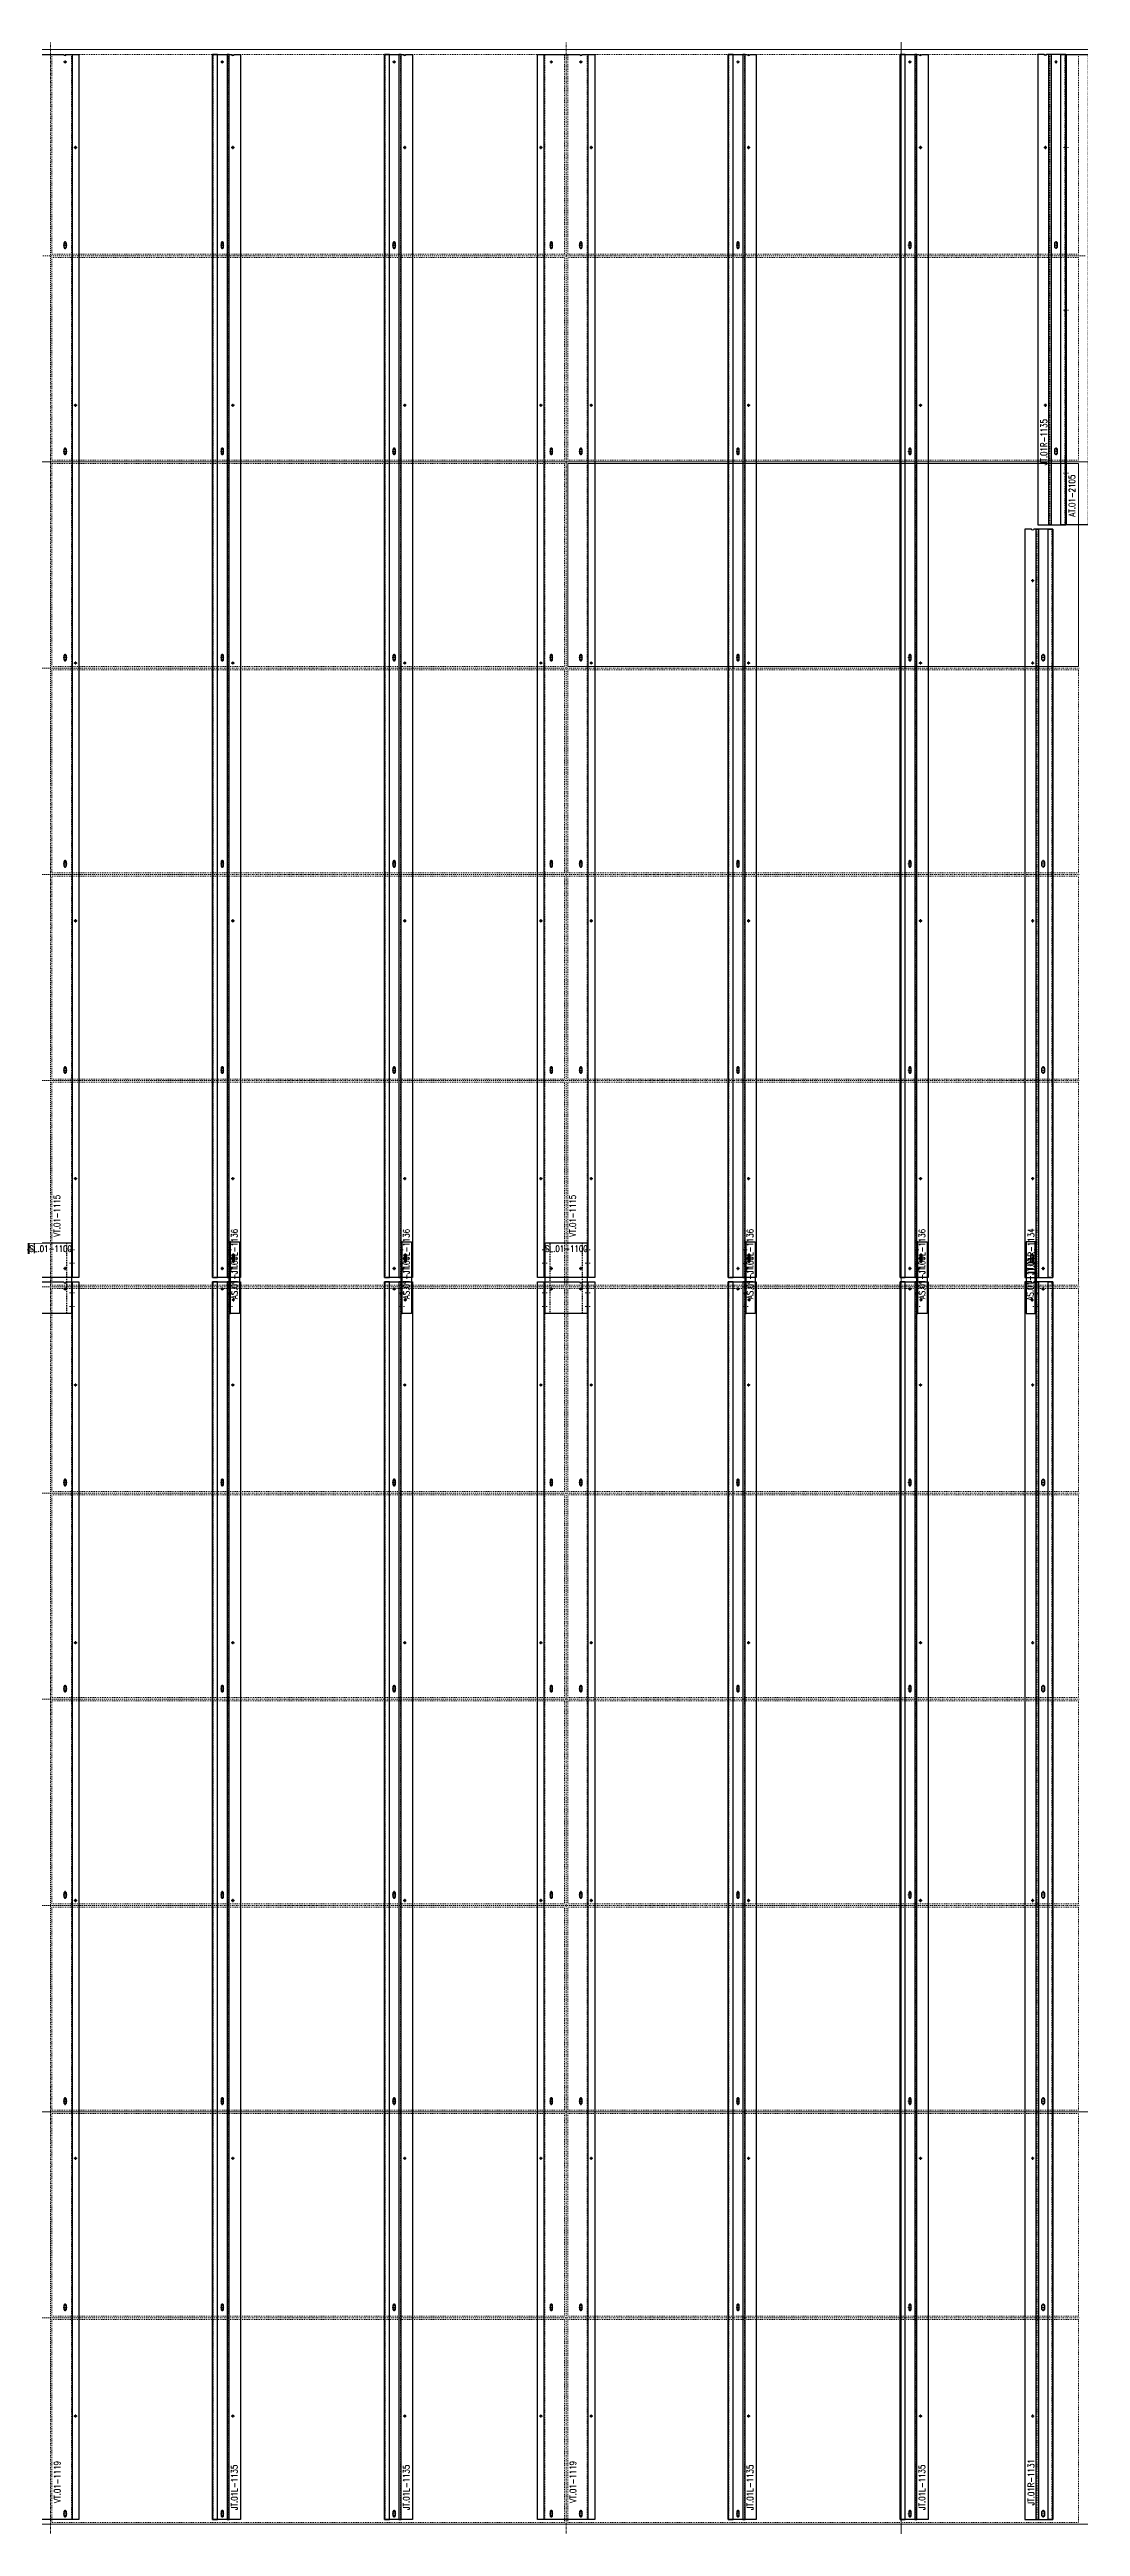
# Model space of a CAD drawing. Header units: inches. Extents: x 11737 to 18084, y -4365 to 1695.
# Drawn here: x 13574.6 to 13694.6, y 642.9 to 931.2 of the extents above; entities that cross this region are included whole.
import ezdxf

# ---------------------------------------------------------------- set-up
doc = ezdxf.new("R2010")
doc.units = ezdxf.units.IN
doc.header["$MEASUREMENT"] = 0
for name, pattern in [('INC-200$0$NBK_CenterX2', [1.083333, 0.666667, -0.125, 0.166667, -0.125]), ('INC-200$0$NBK_Hidden', [0.125, 0.083333, -0.041667]), ('NBK_Center', [0.541667, 0.333333, -0.0625, 0.083333, -0.0625]), ('NBK_Center2', [0.270833, 0.166667, -0.03125, 0.041667, -0.03125]), ('NBK_CenterX2', [1.083333, 0.666667, -0.125, 0.166667, -0.125]), ('NBK_Hidden', [0.125, 0.083333, -0.041667]), ('NBK_Hidden2', [0.0625, 0.041667, -0.020833])]:
    doc.linetypes.add(name, pattern=pattern)
doc.layers.get('Defpoints').update_dxf_attribs({"color": 250, "lineweight": 0})
for name, color, linetype, lineweight in [('!Bracket', 11, 'Continuous', 25), ('!Clip - bent', 20, 'Continuous', 25), ('!Dimension', 50, 'Continuous', 5), ('!Extrusion', 140, 'Continuous', 25), ('!Flashing', 40, 'Continuous', 25), ('!Gridline', 112, 'NBK_CenterX2', 5), ('!Linetype_Center', 220, 'NBK_Center', 9), ('!Linetype_Center2', 222, 'NBK_Center2', 9), ('!Misc2', 252, 'NBK_Hidden2', 5), ('INC-200$0$!Gridline @ 1', 112, 'INC-200$0$NBK_CenterX2', 5), ('INC-200$0$!Linetype_Hidden', 210, 'INC-200$0$NBK_Hidden', 9)]:
    doc.layers.add(name, color=color, linetype=linetype, lineweight=lineweight)
doc.styles.add('Romans', font='romans.shx', dxfattribs={"width": 0.8})

# ---------------------------------------------------------------- blocks, each defined once
blk = doc.blocks.new('WEST ELEVATION GRID')
for p, q in [((-228.01, -106.7), (-228.01, 1818.09)), ((-1655, 1442.4), (842.95, 1442.4)), ((-1655, 1394.4), (842.95, 1394.4)), ((-1655, 1202.4), (842.95, 1202.4))]:
    blk.add_line(p, q)
blk = doc.blocks.new('EWA-TM TERRACOTTA WEST')
at = {"layer": '!Linetype_Center2'}
for p, q in [((1005, 362.4), (1005, 1718.4)), ((1065, 362.4), (1065, 1718.4)), ((736.48, 1418.4), (1125.38, 1418.4)), ((722.81, 1394.4), (1355.45, 1394.4)), ((722.81, 1370.4), (1124.69, 1370.4)), ((722.81, 1346.4), (1124.69, 1346.4)), ((722.81, 1322.4), (1124.69, 1322.4)), ((722.81, 1298.4), (1124.69, 1298.4)), ((722.81, 1274.4), (1124.69, 1274.4)), ((722.81, 1250.4), (1124.69, 1250.4)), ((722.81, 1226.4), (1124.69, 1226.4)), ((722.81, 1202.4), (1124.69, 1202.4)), ((722.81, 1178.4), (1124.69, 1178.4))]:
    blk.add_line(p, q, dxfattribs=at)
at = {"layer": '!Linetype_Center2', "color": 3, "linetype": 'Continuous'}
blk.add_line((-24.06, 1154.4), (1355.45, 1154.4), dxfattribs=at)
at = {"layer": 'INC-200$0$!Linetype_Hidden'}
for points in [[(1064.81, 1441.84), (1005.19, 1441.84), (1005.19, 1418.6), (1064.81, 1418.6)], [(1065.19, 1441.84), (1124.63, 1441.84), (1124.63, 1418.6), (1065.19, 1418.6)], [(1064.81, 1418.21), (1005.19, 1418.21), (1005.19, 1394.6), (1064.81, 1394.6)], [(1065.19, 1418.21), (1124.63, 1418.21), (1124.63, 1394.6), (1065.19, 1394.6)], [(1064.81, 1370.59), (1005.19, 1370.59), (1005.19, 1394.21), (1064.81, 1394.21)], [(1064.81, 1370.21), (1005.19, 1370.21), (1005.19, 1346.59), (1064.81, 1346.59)], [(1065.19, 1370.21), (1124.63, 1370.21), (1124.63, 1346.59), (1065.19, 1346.59)], [(1064.81, 1322.59), (1005.19, 1322.59), (1005.19, 1346.21), (1064.81, 1346.21)], [(1065.19, 1322.59), (1124.63, 1322.59), (1124.63, 1346.21), (1065.19, 1346.21)], [(1064.81, 1322.21), (1005.19, 1322.21), (1005.19, 1298.59), (1064.81, 1298.59)], [(1065.19, 1322.21), (1124.63, 1322.21), (1124.63, 1298.59), (1065.19, 1298.59)], [(1064.81, 1274.59), (1005.19, 1274.59), (1005.19, 1298.21), (1064.81, 1298.21)], [(1065.19, 1274.59), (1124.63, 1274.59), (1124.63, 1298.21), (1065.19, 1298.21)], [(1064.81, 1274.21), (1005.19, 1274.21), (1005.19, 1250.59), (1064.81, 1250.59)], [(1065.19, 1274.21), (1124.63, 1274.21), (1124.63, 1250.59), (1065.19, 1250.59)], [(1064.81, 1226.59), (1005.19, 1226.59), (1005.19, 1250.21), (1064.81, 1250.21)], [(1065.19, 1226.59), (1124.63, 1226.59), (1124.63, 1250.21), (1065.19, 1250.21)], [(1064.81, 1226.21), (1005.19, 1226.21), (1005.19, 1202.59), (1064.81, 1202.59)], [(1065.19, 1226.21), (1124.63, 1226.21), (1124.63, 1202.59), (1065.19, 1202.59)], [(1064.81, 1178.59), (1005.19, 1178.59), (1005.19, 1202.21), (1064.81, 1202.21)], [(1065.19, 1178.59), (1124.63, 1178.59), (1124.63, 1202.21), (1065.19, 1202.21)], [(1064.81, 1178.21), (1005.19, 1178.21), (1005.19, 1154.59), (1064.81, 1154.59)], [(1065.19, 1178.21), (1124.63, 1178.21), (1124.63, 1154.59), (1065.19, 1154.59)]]:
    blk.add_lwpolyline(points, close=True, dxfattribs=at)
at = {"layer": 'INC-200$0$!Linetype_Hidden', "linetype": 'Continuous'}
blk.add_lwpolyline([(1124.63, 1370.59), (1065.19, 1370.59), (1065.19, 1394.21), (1124.38, 1394.21), (1124.63, 1394.21), (1124.63, 1387.09), (1124.63, 1387.09)], close=True, dxfattribs=at)
blk = doc.blocks.new('GRID_ELEV WEST_W')
at = {"layer": '!Gridline'}
for p, q in [((821.46, -1239.57), (821.46, 403.85)), ((-594.98, -147.77), (1164.09, -147.77)), ((-594.98, -183.48), (1164.09, -183.48)), ((-594.98, -326.34), (1164.09, -326.34))]:
    blk.add_line(p, q, dxfattribs=at)
blk = doc.blocks.new('TAP HOLE_5mm')
at = {"layer": '!Linetype_Center2'}
for points in [[(-0.18, 0), (0.18, 0)], [(0, 0.18), (0, -0.18)]]:
    blk.add_lwpolyline(points, dxfattribs=at)
blk.add_circle((0, 0), 0.101)
blk = doc.blocks.new('WEEP HOLE')
at = {"layer": '!Linetype_Center'}
for p, q in [((-0.22, 0.37), (0.22, 0.37)), ((0, 0.83), (0, -0.08))]:
    blk.add_line(p, q, dxfattribs=at)
at = {"color": 0}
blk.add_lwpolyline([(-0.14, 0.61), (-0.14, 0.14, 0.414214), (0, 0, 0.414214), (0.14, 0.14), (0.14, 0.61, 0.414214), (0, 0.75, 0.414214)], format="xyb", close=True, dxfattribs=at)
blk = doc.blocks.new('CLEAR SECTION HOLE')
at = {"layer": '!Linetype_Center2'}
blk.add_line((-0.33, 0), (0.26, 0), dxfattribs=at)
at = {"layer": '!Misc2'}
blk.add_lwpolyline([(-0.08, 0.1), (0, 0.1), (0, -0.1), (-0.08, -0.1)], close=True, dxfattribs=at)
blk = doc.blocks.new('VT.01-1119-')
at = {"layer": '!Extrusion'}
blk.add_lwpolyline([(-2.45, 148.55), (2.45, 148.55), (2.45, 140.35), (-2.45, 140.35)], close=True, dxfattribs=at)
at = {"layer": '!Extrusion', "linetype": 'NBK_Hidden2'}
blk.add_lwpolyline([(-1.86, 148.55), (1.86, 148.55), (1.86, 140.35), (-1.86, 140.35)], close=True, dxfattribs=at)
at = {"layer": '!Extrusion'}
blk.add_lwpolyline([(3.33, 0), (-3.33, 0), (-3.33, 144.02), (1.58, 144.02, 1), (1.86, 144.02), (3.33, 144.02)], format="xyb", close=True, dxfattribs=at)
blk.add_lwpolyline([(1.86, 144.02), (2.54, 144.02), (2.54, 0), (-2.54, 0), (-2.54, 144.02), (1.58, 144.02)], dxfattribs=at)
at = {"layer": '!Extrusion', "linetype": 'NBK_Hidden'}
blk.add_lwpolyline([(1.86, 144.02), (2.46, 144.02), (2.46, 0), (-2.46, 0), (-2.46, 144.02), (1.58, 144.02)], dxfattribs=at)
at = {"layer": '!Dimension', "rotation": 360}
for p in [(-2.46, 142.73), (2.54, 142.73), (-2.46, 141.15), (2.54, 141.15)]:
    blk.add_blockref('CLEAR SECTION HOLE', p, dxfattribs=at)
at = {"layer": '!Extrusion', "rotation": 360}
for name, p in [('TAP HOLE_5mm', (-1.72, 143.19)), ('TAP HOLE_5mm', (1.72, 143.19)), ('TAP HOLE_5mm', (-2.93, 132.02)), ('TAP HOLE_5mm', (2.93, 132.02)), ('WEEP HOLE', (-1.72, 120.3)), ('WEEP HOLE', (1.72, 120.3)), ('TAP HOLE_5mm', (-2.93, 102.02)), ('TAP HOLE_5mm', (2.93, 102.02)), ('WEEP HOLE', (-1.72, 96.3)), ('WEEP HOLE', (1.72, 96.3)), ('TAP HOLE_5mm', (-2.93, 72.02)), ('WEEP HOLE', (-1.72, 72.3)), ('WEEP HOLE', (1.72, 72.3)), ('TAP HOLE_5mm', (2.93, 72.02)), ('WEEP HOLE', (-1.72, 48.3)), ('WEEP HOLE', (1.72, 48.3)), ('TAP HOLE_5mm', (-2.93, 42.02)), ('TAP HOLE_5mm', (2.93, 42.02)), ('WEEP HOLE', (-1.72, 24.3)), ('WEEP HOLE', (1.72, 24.3)), ('TAP HOLE_5mm', (-2.93, 12.02)), ('TAP HOLE_5mm', (2.93, 12.02)), ('WEEP HOLE', (-1.72, 0.29)), ('WEEP HOLE', (1.72, 0.29))]:
    blk.add_blockref(name, p, dxfattribs=at)
at = {"layer": 'Defpoints', "color": 30, "insert": (0.03, 147.88), "char_height": 0.75, "width": 1.65, "attachment_point": 5, "style": 'Romans'}
blk.add_mtext('SL.01-1100', dxfattribs=at)
at = {"layer": 'Defpoints', "color": 1, "insert": (0.8, 4.36), "char_height": 0.75, "width": 1.65, "attachment_point": 5, "rotation": 90, "style": 'Romans'}
blk.add_mtext('VT.01-1119', dxfattribs=at)
blk = doc.blocks.new('SLOTTED SECTION HOLE')
at = {"layer": '!Linetype_Center2'}
blk.add_line((-0.33, 0), (0.26, 0), dxfattribs=at)
at = {"layer": '!Misc2'}
blk.add_lwpolyline([(-0.08, 0.47), (0, 0.47), (0, -0.47), (-0.08, -0.47)], close=True, dxfattribs=at)
blk = doc.blocks.new('VT.01-1115-')
at = {"layer": '!Extrusion'}
blk.add_lwpolyline([(3.33, 0), (-3.33, 0), (-3.33, 142.35), (1.58, 142.35, 1), (1.86, 142.35), (3.33, 142.35)], format="xyb", close=True, dxfattribs=at)
blk.add_lwpolyline([(1.86, 142.35), (2.54, 142.35), (2.54, 0), (-2.54, 0), (-2.54, 142.35), (1.58, 142.35)], dxfattribs=at)
at = {"layer": '!Extrusion', "linetype": 'NBK_Hidden'}
blk.add_lwpolyline([(1.86, 142.35), (2.46, 142.35), (2.46, 0), (-2.46, 0), (-2.46, 142.35), (1.58, 142.35)], dxfattribs=at)
at = {"layer": '!Dimension'}
for p in [(-2.46, 3.24), (2.54, 3.24), (-2.46, 1.66), (2.54, 1.66)]:
    blk.add_blockref('SLOTTED SECTION HOLE', p, dxfattribs=at)
at = {"layer": '!Extrusion'}
for name, p in [('TAP HOLE_5mm', (-1.72, 141.48)), ('TAP HOLE_5mm', (1.72, 141.48)), ('TAP HOLE_5mm', (-2.93, 131.52)), ('TAP HOLE_5mm', (2.93, 131.52)), ('WEEP HOLE', (-1.72, 119.78)), ('WEEP HOLE', (1.72, 119.78)), ('TAP HOLE_5mm', (-2.93, 101.52)), ('TAP HOLE_5mm', (2.93, 101.52)), ('WEEP HOLE', (-1.72, 95.78)), ('WEEP HOLE', (1.72, 95.78)), ('WEEP HOLE', (-1.72, 71.78)), ('WEEP HOLE', (1.72, 71.78)), ('TAP HOLE_5mm', (-2.93, 71.52)), ('TAP HOLE_5mm', (2.93, 71.52)), ('WEEP HOLE', (-1.72, 47.78)), ('WEEP HOLE', (1.72, 47.78)), ('TAP HOLE_5mm', (-2.93, 41.52)), ('TAP HOLE_5mm', (2.93, 41.52)), ('WEEP HOLE', (-1.72, 23.78)), ('WEEP HOLE', (1.72, 23.78)), ('TAP HOLE_5mm', (-2.93, 11.52)), ('TAP HOLE_5mm', (2.93, 11.52)), ('TAP HOLE_5mm', (-1.72, 1.06)), ('TAP HOLE_5mm', (1.72, 1.06))]:
    blk.add_blockref(name, p, dxfattribs=at)
at = {"layer": 'Defpoints', "color": 1, "insert": (0.77, 7.19), "char_height": 0.75, "width": 1.65, "attachment_point": 5, "rotation": 90, "style": 'Romans'}
blk.add_mtext('VT.01-1115', dxfattribs=at)
blk = doc.blocks.new('JT.01L-1136')
at = {"layer": '!Extrusion'}
for points in [[(0, 142.35), (0, 0), (0.57, 0), (0.57, 142.35)], [(1.69, 142.35), (1.69, 0), (1.95, 0), (1.95, 142.35)]]:
    blk.add_lwpolyline(points, close=True, dxfattribs=at)
at = {"layer": '!Extrusion', "linetype": 'NBK_Hidden'}
for points in [[(0, 142.35), (0, 0), (0.08, 0), (0.08, 142.35)], [(1.87, 142.35), (1.87, 0), (1.95, 0), (1.95, 142.35)]]:
    blk.add_lwpolyline(points, close=True, dxfattribs=at)
at = {"layer": '!Extrusion'}
blk.add_lwpolyline([(3.25, 0), (0, 0), (0, 142.35), (2.22, 142.35, 1), (2.5, 142.35), (3.25, 142.35)], format="xyb", close=True, dxfattribs=at)
at = {"layer": '!Extrusion', "rotation": 360}
for p in [(1.13, 141.48), (2.36, 131.52), (2.36, 101.52), (2.36, 71.52), (2.36, 41.52), (2.36, 11.52), (1.13, 1.06)]:
    blk.add_blockref('TAP HOLE_5mm', p, dxfattribs=at)
at = {"layer": '!Extrusion'}
for p in [(1.13, 119.78), (1.13, 95.78), (1.13, 71.78), (1.13, 47.78), (1.13, 23.78)]:
    blk.add_blockref('WEEP HOLE', p, dxfattribs=at)
at = {"layer": 'Defpoints', "color": 2, "insert": (2.54, 3.02), "char_height": 0.75, "width": 1.65, "attachment_point": 5, "rotation": 90, "style": 'Romans'}
blk.add_mtext('JT.01L-1136', dxfattribs=at)
blk = doc.blocks.new('SECTION CLEAR HOLE 1')
at = {"layer": '!Linetype_Center2'}
blk.add_line((-0.33, 0, 0), (0.26, 0, 0), dxfattribs=at)
at = {"layer": '!Misc2'}
blk.add_lwpolyline([(-0.12, 0.1), (0, 0.1), (0, -0.1), (-0.12, -0.1)], close=True, dxfattribs=at)
blk = doc.blocks.new('SLOTTED SECTION1')
at = {"layer": '!Linetype_Center2'}
blk.add_lwpolyline([(-0.24, 0), (0.12, 0)], dxfattribs=at)
at = {"layer": '!Misc2'}
blk.add_lwpolyline([(-0.12, 0.47), (0, 0.47), (0, -0.47), (-0.12, -0.47)], close=True, dxfattribs=at)
blk = doc.blocks.new('SLOTTED HOLE 1')
at = {"layer": '!Linetype_Center'}
for p, q in [((0, 0.55), (0, -0.55)), ((-0.22, 0), (0.22, 0))]:
    blk.add_line(p, q, dxfattribs=at)
at = {"color": 0}
blk.add_lwpolyline([(-0.14, 0.33), (-0.14, -0.33, 0.414214), (0, -0.47, 0.414214), (0.14, -0.33), (0.14, 0.33, 0.414214), (0, 0.47, 0.414214)], format="xyb", close=True, dxfattribs=at)
blk = doc.blocks.new('AS.01-1100')
at = {"layer": '!Bracket'}
for points in [[(-1.3, 4.65), (-0.12, 4.65), (-0.12, -3.67), (-1.3, -3.67)], [(-1.3, -3.67), (-1.18, -3.67), (-1.18, 4.65), (-1.3, 4.65)]]:
    blk.add_lwpolyline(points, close=True, dxfattribs=at)
at = {"layer": '!Dimension'}
for name, p in [('SLOTTED SECTION1', (-1.18, 3.73)), ('SLOTTED SECTION1', (-1.18, 2.15)), ('SECTION CLEAR HOLE 1', (-1.18, -1.3)), ('SECTION CLEAR HOLE 1', (-1.18, -2.88))]:
    blk.add_blockref(name, p, dxfattribs=at)
at = {"layer": '!Extrusion', "linetype": 'NBK_Hidden'}
blk.add_blockref('SLOTTED HOLE 1', (-0.83, 2.75), dxfattribs=at)
at = {"layer": '!Extrusion', "rotation": 360}
blk.add_blockref('TAP HOLE_5mm', (-0.83, -2.09), dxfattribs=at)
at = {"layer": 'Defpoints', "color": 30, "insert": (-0.71, 0.49), "char_height": 0.75, "width": 1.65, "attachment_point": 5, "rotation": 90, "style": 'Romans'}
blk.add_mtext('AS.01-1100', dxfattribs=at)
blk = doc.blocks.new('JT.01L-1135')
at = {"layer": '!Extrusion'}
blk.add_lwpolyline([(3.25, 0), (0, 0), (0, 144.02), (2.22, 144.02, 1), (2.5, 144.02), (3.25, 144.02)], format="xyb", close=True, dxfattribs=at)
at = {"layer": '!Extrusion', "linetype": 'NBK_Hidden'}
for points in [[(0, 144.02), (0, 0), (0.08, 0), (0.08, 144.02)], [(1.87, 144.02), (1.87, 0), (1.95, 0), (1.95, 144.02)]]:
    blk.add_lwpolyline(points, close=True, dxfattribs=at)
at = {"layer": '!Extrusion'}
for points in [[(0, 144.02), (0, 0), (0.57, 0), (0.57, 144.02)], [(1.69, 144.02), (1.69, 0), (1.95, 0), (1.95, 144.02)]]:
    blk.add_lwpolyline(points, close=True, dxfattribs=at)
at = {"layer": '!Dimension'}
blk.add_blockref('AS.01-1100', (3.25, 144.02), dxfattribs=at)
at = {"layer": '!Extrusion', "rotation": 360}
for p in [(1.13, 143.19), (2.36, 132.02), (2.36, 102.02), (2.36, 72.02), (2.36, 42.02), (2.36, 12.02)]:
    blk.add_blockref('TAP HOLE_5mm', p, dxfattribs=at)
at = {"layer": '!Extrusion'}
for p in [(1.13, 120.3), (1.13, 96.3), (1.13, 72.3), (1.13, 48.3), (1.13, 24.3), (1.13, 0.29)]:
    blk.add_blockref('WEEP HOLE', p, dxfattribs=at)
at = {"layer": 'Defpoints', "color": 2, "insert": (2.54, 3.72), "char_height": 0.75, "width": 1.65, "attachment_point": 5, "rotation": 90, "style": 'Romans'}
blk.add_mtext('JT.01L-1135', dxfattribs=at)
blk = doc.blocks.new('JT.01R-1134-')
at = {"layer": '!Extrusion'}
blk.add_lwpolyline([(-3.25, 0), (0, 0), (0, 87.11), (-2.22, 87.11, -1), (-2.5, 87.11), (-3.25, 87.11)], format="xyb", close=True, dxfattribs=at)
at = {"layer": '!Extrusion', "linetype": 'NBK_Hidden'}
for points in [[(-1.87, 87.11), (-1.87, 0), (-1.95, 0), (-1.95, 87.11)], [(0, 87.11), (0, 0), (-0.08, 0), (-0.08, 87.11)]]:
    blk.add_lwpolyline(points, close=True, dxfattribs=at)
at = {"layer": '!Extrusion'}
for points in [[(-1.69, 87.11), (-1.69, 0), (-1.95, 0), (-1.95, 87.11)], [(0, 87.11), (0, 0), (-0.57, 0), (-0.57, 87.11)]]:
    blk.add_lwpolyline(points, close=True, dxfattribs=at)
at = {"layer": '!Extrusion', "xscale": -1}
for name, p in [('TAP HOLE_5mm', (-2.36, 81.11)), ('WEEP HOLE', (-1.13, 71.78)), ('TAP HOLE_5mm', (-2.36, 71.52)), ('WEEP HOLE', (-1.13, 47.78)), ('TAP HOLE_5mm', (-2.36, 41.52)), ('WEEP HOLE', (-1.13, 23.78)), ('TAP HOLE_5mm', (-2.36, 11.52)), ('TAP HOLE_5mm', (-1.13, 1.06))]:
    blk.add_blockref(name, p, dxfattribs=at)
at = {"layer": 'Defpoints', "color": 5, "insert": (-2.54, 3.02), "char_height": 0.75, "width": 1.65, "attachment_point": 5, "rotation": 90, "style": 'Romans'}
blk.add_mtext('JT.01R-1134', dxfattribs=at)
blk = doc.blocks.new('JT.01R-1135-')
at = {"layer": '!Extrusion'}
blk.add_lwpolyline([(-3.25, 0), (0, 0), (0, 54.75), (-2.22, 54.75, -1), (-2.5, 54.75), (-3.25, 54.75)], format="xyb", close=True, dxfattribs=at)
at = {"layer": '!Extrusion', "linetype": 'NBK_Hidden'}
for points in [[(-1.87, 54.75), (-1.87, 0), (-1.95, 0), (-1.95, 54.75)], [(0, 54.75), (0, 0), (-0.08, 0), (-0.08, 54.75)]]:
    blk.add_lwpolyline(points, close=True, dxfattribs=at)
at = {"layer": '!Extrusion'}
for points in [[(-1.69, 54.75), (-1.69, 0), (-1.95, 0), (-1.95, 54.75)], [(0, 54.75), (0, 0), (-0.57, 0), (-0.57, 54.75)]]:
    blk.add_lwpolyline(points, close=True, dxfattribs=at)
at = {"layer": '!Extrusion', "xscale": -1}
for name, p in [('TAP HOLE_5mm', (-1.13, 53.87)), ('TAP HOLE_5mm', (-2.36, 43.91)), ('WEEP HOLE', (-1.13, 32.18)), ('TAP HOLE_5mm', (-2.36, 13.91)), ('WEEP HOLE', (-1.13, 8.18))]:
    blk.add_blockref(name, p, dxfattribs=at)
at = {"layer": 'Defpoints', "color": 5, "insert": (-2.54, 9.62), "char_height": 0.75, "width": 1.65, "attachment_point": 5, "rotation": 90, "style": 'Romans'}
blk.add_mtext('JT.01R-1135', dxfattribs=at)
blk = doc.blocks.new('SL.01-1101')
at = {"layer": '!Bracket'}
for points in [[(4.65, -1.3), (4.65, -0.12), (-3.67, -0.12), (-3.67, -1.3)], [(-3.67, -1.3), (-3.67, -1.18), (4.65, -1.18), (4.65, -1.3)]]:
    blk.add_lwpolyline(points, close=True, dxfattribs=at)
at = {"layer": '!Dimension', "xscale": -1, "rotation": 270}
for name, p in [('SECTION CLEAR HOLE 1', (-2.88, -1.18)), ('SECTION CLEAR HOLE 1', (-1.3, -1.18)), ('SLOTTED SECTION1', (2.15, -1.18)), ('SLOTTED SECTION1', (3.73, -1.18))]:
    blk.add_blockref(name, p, dxfattribs=at)
at = {"layer": '!Extrusion', "xscale": -1, "rotation": 270}
blk.add_blockref('TAP HOLE_5mm', (-2.09, -0.83), dxfattribs=at)
at = {"layer": '!Extrusion', "linetype": 'NBK_Hidden', "xscale": -1, "rotation": 270}
blk.add_blockref('SLOTTED HOLE 1', (2.75, -0.83), dxfattribs=at)
at = {"layer": 'Defpoints', "color": 30, "insert": (0.32, -0.6), "char_height": 0.75, "width": 1.65, "attachment_point": 5, "style": 'Romans'}
blk.add_mtext('AS.01-1101', dxfattribs=at)
blk = doc.blocks.new('JT.01R-1131-')
at = {"layer": '!Extrusion'}
blk.add_lwpolyline([(-3.25, 0), (0, 0), (0, 144.02), (-2.22, 144.02, -1), (-2.5, 144.02), (-3.25, 144.02)], format="xyb", close=True, dxfattribs=at)
for points in [[(-1.69, 144.02), (-1.69, 0), (-1.95, 0), (-1.95, 144.02)], [(0, 144.02), (0, 0), (-0.57, 0), (-0.57, 144.02)]]:
    blk.add_lwpolyline(points, close=True, dxfattribs=at)
at = {"layer": '!Extrusion', "linetype": 'NBK_Hidden'}
for points in [[(-1.87, 144.02), (-1.87, 0), (-1.95, 0), (-1.95, 144.02)], [(0, 144.02), (0, 0), (-0.08, 0), (-0.08, 144.02)]]:
    blk.add_lwpolyline(points, close=True, dxfattribs=at)
at = {"layer": '!Extrusion', "xscale": -1}
for name, p in [('TAP HOLE_5mm', (-1.13, 143.19)), ('TAP HOLE_5mm', (-2.36, 132.02)), ('WEEP HOLE', (-1.13, 120.3)), ('TAP HOLE_5mm', (-2.36, 102.02)), ('WEEP HOLE', (-1.13, 96.3)), ('TAP HOLE_5mm', (-2.36, 72.02)), ('WEEP HOLE', (-1.13, 72.3)), ('WEEP HOLE', (-1.13, 48.3)), ('TAP HOLE_5mm', (-2.36, 42.02)), ('WEEP HOLE', (-1.13, 24.3)), ('TAP HOLE_5mm', (-2.36, 12.02)), ('WEEP HOLE', (-1.13, 0.29))]:
    blk.add_blockref(name, p, dxfattribs=at)
at = {"color": 144, "rotation": 90}
blk.add_blockref('SL.01-1101', (-3.25, 144.02), dxfattribs=at)
at = {"layer": 'Defpoints', "color": 5, "insert": (-2.54, 4.31), "char_height": 0.75, "width": 1.65, "attachment_point": 5, "rotation": 90, "style": 'Romans'}
blk.add_mtext('JT.01R-1131', dxfattribs=at)
blk = doc.blocks.new('WEST TRACKS')
at = {"layer": '!Clip - bent', "color": 2}
for name, p in [('JT.01R-1135-', (1123.13, 1363.09)), ('JT.01L-1135', (1023.87, 1130.96)), ('JT.01L-1135', (1043.87, 1130.96)), ('JT.01L-1135', (1083.87, 1130.96)), ('JT.01L-1135', (1103.87, 1130.96)), ('JT.01R-1131-', (1121.64, 1130.96))]:
    blk.add_blockref(name, p, dxfattribs=at)
at = {"layer": '!Dimension'}
for name, p in [('VT.01-1115-', (1005, 1275.48)), ('VT.01-1115-', (1065, 1275.48)), ('VT.01-1119-', (1005, 1130.96)), ('VT.01-1119-', (1065, 1130.96))]:
    blk.add_blockref(name, p, dxfattribs=at)
at = {"color": 2}
for name, p in [('JT.01L-1136', (1023.87, 1275.48)), ('JT.01L-1136', (1043.87, 1275.48)), ('JT.01L-1136', (1083.87, 1275.48)), ('JT.01L-1136', (1103.87, 1275.48)), ('JT.01R-1134-', (1121.64, 1275.48))]:
    blk.add_blockref(name, p, dxfattribs=at)
blk = doc.blocks.new('HOLE FLASHING')
at = {"layer": '!Linetype_Center2'}
blk.add_line((-0.31, 0), (0.26, 0), dxfattribs=at)
at = {"layer": '!Misc2'}
blk.add_lwpolyline([(-0.06, 0.1), (0, 0.1), (0, -0.1), (-0.06, -0.1)], close=True, dxfattribs=at)
blk = doc.blocks.new('AT.01-2105')
at = {"layer": '!Flashing', "color": 2}
for points in [[(0, 54.75), (2.99, 54.75), (2.99, 0), (0, 0)], [(0, 54.75), (0.06, 54.75), (0.06, 0), (0, 0)], [(2.94, 0), (2.99, 0), (2.99, 54.75), (2.94, 54.75)]]:
    blk.add_lwpolyline(points, close=True, dxfattribs=at)
at = {"layer": '!Linetype_Center'}
blk.add_lwpolyline([(0, 54.75), (2.6, 54.75), (2.6, 0), (0, 0)], close=True, dxfattribs=at)
at = {"color": 144}
for p in [(0.06, 43.91), (0.06, 24.96), (0.06, 6)]:
    blk.add_blockref('HOLE FLASHING', p, dxfattribs=at)
at = {"layer": 'Defpoints', "color": 6, "insert": (0.73, 3.38), "char_height": 0.75, "width": 1.65, "attachment_point": 5, "rotation": 90, "style": 'Romans'}
blk.add_mtext('AT.01-2105', dxfattribs=at)
blk = doc.blocks.new('WEST MOVEMENT FLASHING')
at = {"color": 144}
blk.add_blockref('AT.01-2105', (1123.13, 1363.09), dxfattribs=at)

msp = doc.modelspace()

# ---------------------------------------------------------------- block references
at = {"layer": '!Dimension'}
msp.add_blockref('EWA-TM TERRACOTTA WEST', (12569.70873, -511.19035), dxfattribs=at)
at = {"color": 144}
msp.add_blockref('WEST MOVEMENT FLASHING', (12569.70873, -487.19035), dxfattribs=at)
at = {"color": 3}
msp.add_blockref('WEST TRACKS', (12569.70873, -487.19035), dxfattribs=at)
at = {"layer": 'Defpoints'}
msp.add_blockref('WEST ELEVATION GRID', (13901.7236, -511.19035), dxfattribs=at)
at = {"layer": 'INC-200$0$!Gridline @ 1', "xscale": 1.344, "yscale": 1.344, "zscale": 1.344}
msp.add_blockref('GRID_ELEV WEST_W', (12569.66309, 1129.81085), dxfattribs=at)

doc.saveas('drawing.dxf')
